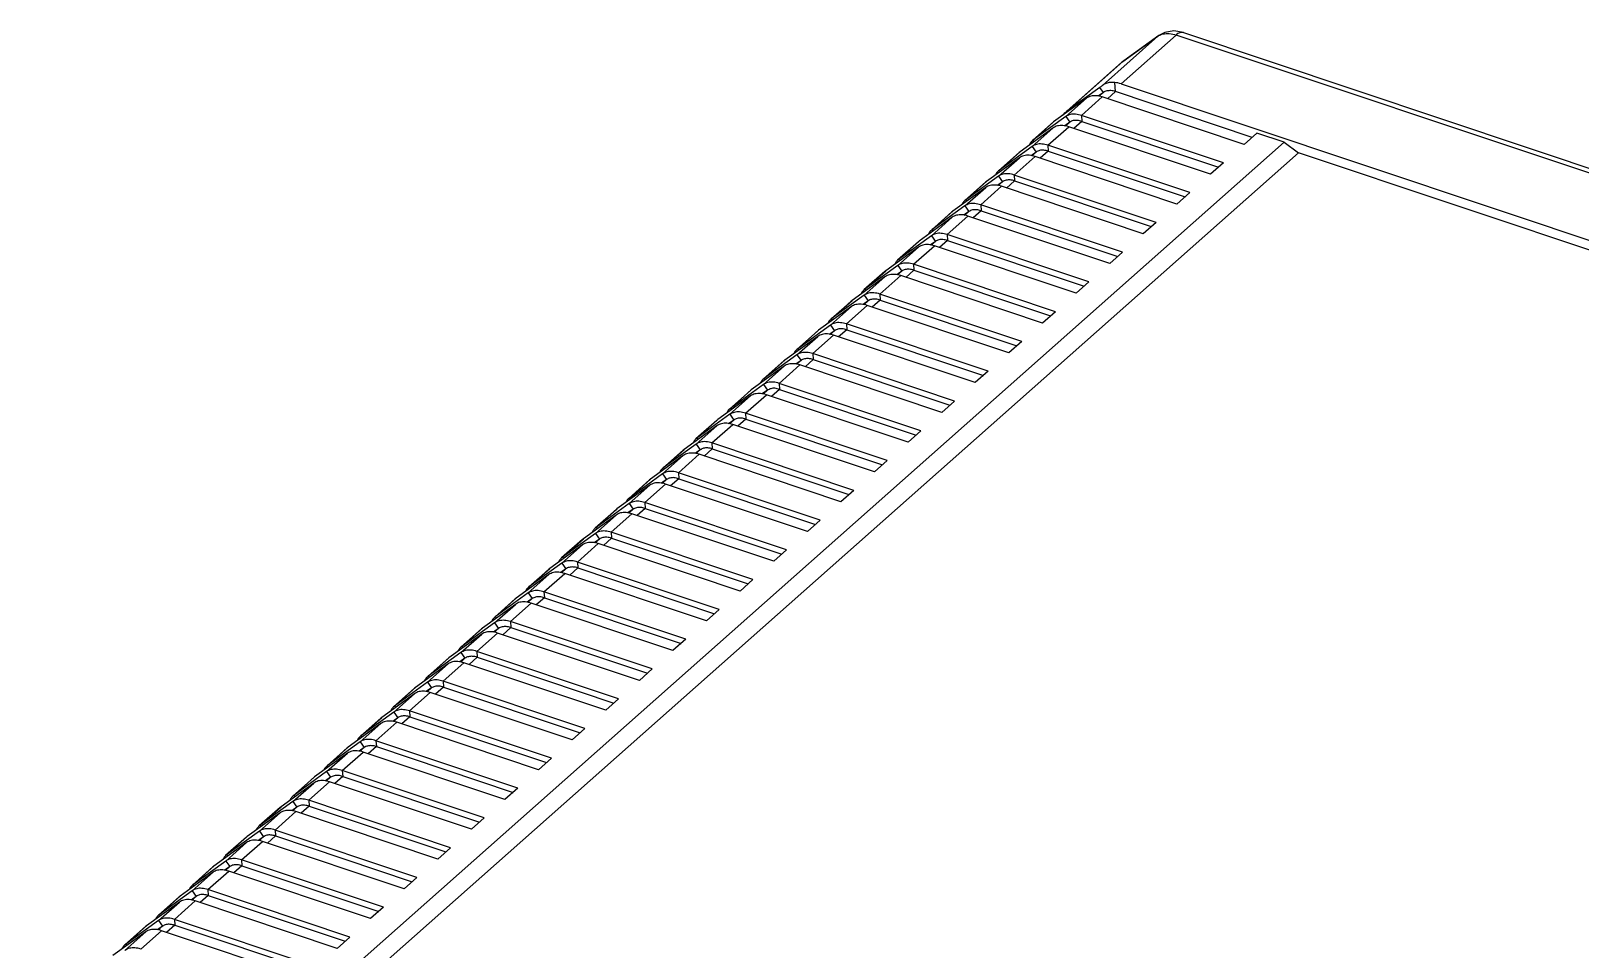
# Model space of a CAD drawing. Header units: millimetres. Extents: x 2015 to 2819, y -1311 to -752.
# Drawn here: x 2310.9 to 2408.1, y -1104.4 to -1046.8 of the extents above; entities that cross this region are included whole.
import ezdxf

# ---------------------------------------------------------------- set-up
doc = ezdxf.new("R2010")
doc.units = ezdxf.units.MM
doc.layers.add('06___PRT_ALL_SURFS', color=7, linetype='Continuous')

# ---------------------------------------------------------------- blocks, each defined once
blk = doc.blocks.new('*u43')
at = {"layer": '06___PRT_ALL_SURFS', "color": 7, "linetype": 'Continuous'}
for p, q in [((1.53, 179.36), (-3.29, 175.09)), ((3.1, 179.47), (-1.68, 175.23)), ((-1.53, 177.17), (1.53, 179.36)), ((1.61, 179.43), (-1.45, 177.23)), ((1.61, 179.43), (1.53, 179.36)), ((2.13, 179.69), (1.61, 179.43)), ((2.91, 179.82), (2.13, 179.69)), ((3.74, 179.68), (2.91, 179.82)), ((173.88, 122.35), (3.1, 179.47)), ((3.74, 179.68), (174.51, 122.56)), ((-6.46, 172.8), (-1.53, 177.17)), ((-6.4, 172.86), (-1.6, 177.11)), ((-1.45, 177.23), (-1.6, 177.11)), ((-2.16, 174.55), (-2.22, 175.34)), ((-1.68, 175.23), (169.09, 118.1)), ((-4.68, 173.97), (-7.54, 171.91)), ((-6.49, 172.37), (-4.68, 173.97)), ((-3.53, 174.91), (-6.39, 172.85)), ((-5.12, 172.47), (-3.31, 174.08)), ((-3.22, 174.47), (-3.66, 174.15)), ((-3.22, 174.47), (-3.6, 174.14)), ((-3.22, 174.47), (-3.53, 174.91)), ((9.02, 169.95), (-3.31, 174.08)), ((-2.16, 174.55), (-2.87, 173.93)), ((9.72, 170.57), (-2.16, 174.55)), ((-6.49, 172.37), (-9.34, 170.31)), ((-6.53, 172.74), (-6.46, 172.8)), ((-6.53, 172.74), (-6.46, 172.8)), ((-6.49, 172.37), (-6.14, 171.88)), ((-6.39, 172.85), (-6.46, 172.8)), ((-6.34, 172.78), (-6.39, 172.85)), ((-5.12, 172.47), (-5.09, 171.96)), ((7.21, 168.35), (-5.12, 172.47)), ((-7.6, 171.38), (-10.46, 169.32)), ((-7.62, 171.85), (-9.42, 170.25)), ((-9.41, 169.78), (-7.6, 171.38)), ((-9.34, 170.31), (-7.54, 171.91)), ((-8.04, 169.88), (-6.23, 171.49)), ((-7.54, 171.91), (-7.62, 171.85)), ((-6.14, 171.88), (-6.58, 171.56)), ((-6.14, 171.88), (-6.52, 171.55)), ((6.1, 167.36), (-6.23, 171.49)), ((-5.09, 171.96), (-5.79, 171.34)), ((-5.09, 171.96), (6.8, 167.98)), ((12.5, 170.15), (-96.43, 73.55)), ((-9.41, 169.78), (-12.26, 167.72)), ((-9.34, 170.31), (-9.42, 170.25)), ((-9.41, 169.78), (-9.06, 169.29)), ((-9.34, 170.31), (-9.26, 170.19)), ((-8.04, 169.88), (-8.01, 169.37)), ((4.29, 165.76), (-8.04, 169.88)), ((10.13, 170.94), (9.02, 169.95)), ((12.5, 170.15), (10.13, 170.94)), ((12.5, 170.15), (13.74, 169.23)), ((13.74, 169.23), (-94.78, 73)), ((-10.52, 168.79), (-13.38, 166.73)), ((-10.54, 169.26), (-12.34, 167.66)), ((-12.33, 167.19), (-10.52, 168.79)), ((-12.26, 167.72), (-10.46, 169.32)), ((-10.96, 167.29), (-9.15, 168.9)), ((-10.46, 169.32), (-10.54, 169.26)), ((-9.06, 169.29), (-9.5, 168.97)), ((-9.06, 169.29), (-9.44, 168.96)), ((3.17, 164.77), (-9.15, 168.9)), ((-8.01, 169.37), (-8.71, 168.75)), ((-8.01, 169.37), (3.88, 165.4)), ((7.21, 168.35), (6.1, 167.36)), ((153.77, 122.39), (13.74, 169.23)), ((-12.33, 167.19), (-15.18, 165.13)), ((-12.26, 167.72), (-12.34, 167.66)), ((-12.33, 167.19), (-11.98, 166.7)), ((-12.26, 167.72), (-12.18, 167.6)), ((-10.96, 167.29), (-10.93, 166.78)), ((1.37, 163.17), (-10.96, 167.29)), ((-13.44, 166.21), (-16.3, 164.14)), ((-13.46, 166.67), (-15.26, 165.07)), ((-15.25, 164.6), (-13.44, 166.21)), ((-15.18, 165.13), (-13.38, 166.73)), ((-13.88, 164.7), (-12.07, 166.31)), ((-13.38, 166.73), (-13.46, 166.67)), ((-11.98, 166.7), (-12.42, 166.38)), ((-11.98, 166.7), (-12.36, 166.37)), ((0.25, 162.18), (-12.07, 166.31)), ((-10.93, 166.78), (-11.63, 166.16)), ((-10.93, 166.78), (0.95, 162.81)), ((4.29, 165.76), (3.17, 164.77)), ((-15.25, 164.6), (-18.1, 162.54)), ((-15.18, 165.13), (-15.26, 165.07)), ((-15.25, 164.6), (-14.9, 164.11)), ((-15.18, 165.13), (-15.1, 165.01)), ((-13.88, 164.7), (-13.85, 164.19)), ((-1.55, 160.58), (-13.88, 164.7)), ((-16.36, 163.62), (-19.22, 161.55)), ((-16.38, 164.08), (-18.18, 162.48)), ((-18.17, 162.01), (-16.36, 163.62)), ((-18.1, 162.54), (-16.3, 164.14)), ((-16.8, 162.11), (-14.99, 163.72)), ((-16.3, 164.14), (-16.38, 164.08)), ((-14.9, 164.11), (-15.34, 163.79)), ((-14.9, 164.11), (-15.28, 163.78)), ((-2.67, 159.59), (-14.99, 163.72)), ((-13.85, 164.19), (-14.55, 163.57)), ((-13.85, 164.19), (-1.97, 160.22)), ((1.37, 163.17), (0.25, 162.18)), ((-18.17, 162.01), (-21.03, 159.95)), ((-18.1, 162.54), (-18.18, 162.48)), ((-18.17, 162.01), (-17.82, 161.52)), ((-18.1, 162.54), (-18.02, 162.42)), ((-16.77, 161.6), (-17.47, 160.98)), ((-16.8, 162.11), (-16.77, 161.6)), ((-4.47, 157.99), (-16.8, 162.11)), ((-16.77, 161.6), (-4.89, 157.63)), ((-19.28, 161.03), (-22.14, 158.96)), ((-19.3, 161.49), (-21.1, 159.89)), ((-21.09, 159.42), (-19.28, 161.03)), ((-21.03, 159.95), (-19.22, 161.55)), ((-19.72, 159.53), (-17.91, 161.13)), ((-19.22, 161.55), (-19.3, 161.49)), ((-17.82, 161.52), (-18.26, 161.2)), ((-17.82, 161.52), (-18.2, 161.19)), ((-5.59, 157.01), (-17.91, 161.13)), ((-1.55, 160.58), (-2.67, 159.59)), ((-22.22, 158.9), (-24.03, 157.3)), ((-21.09, 159.42), (-23.95, 157.36)), ((-23.95, 157.36), (-22.14, 158.96)), ((-22.14, 158.96), (-22.22, 158.9)), ((-20.74, 158.93), (-21.18, 158.61)), ((-20.74, 158.93), (-21.12, 158.6)), ((-21.03, 159.95), (-21.1, 159.89)), ((-21.09, 159.42), (-20.74, 158.93)), ((-21.03, 159.95), (-20.94, 159.83)), ((-19.69, 159.01), (-20.39, 158.39)), ((-19.72, 159.53), (-19.69, 159.01)), ((-7.39, 155.4), (-19.72, 159.53)), ((-19.69, 159.01), (-7.81, 155.04)), ((-22.2, 158.44), (-25.06, 156.37)), ((-24.01, 156.83), (-22.2, 158.44)), ((-22.64, 156.94), (-20.83, 158.54)), ((-8.51, 154.42), (-20.83, 158.54)), ((-4.47, 157.99), (-5.59, 157.01)), ((-25.14, 156.31), (-26.95, 154.71)), ((-24.01, 156.83), (-26.87, 154.77)), ((-26.87, 154.77), (-25.06, 156.37)), ((-25.06, 156.37), (-25.14, 156.31)), ((-23.66, 156.34), (-24.11, 156.02)), ((-23.66, 156.34), (-24.04, 156.01)), ((-23.95, 157.36), (-24.03, 157.3)), ((-24.01, 156.83), (-23.66, 156.34)), ((-23.95, 157.36), (-23.86, 157.24)), ((-22.61, 156.42), (-23.31, 155.8)), ((-22.64, 156.94), (-22.61, 156.42)), ((-10.31, 152.81), (-22.64, 156.94)), ((-22.61, 156.42), (-10.73, 152.45)), ((-25.12, 155.85), (-27.98, 153.79)), ((-26.93, 154.24), (-25.12, 155.85)), ((-25.56, 154.35), (-23.75, 155.95)), ((-11.43, 151.83), (-23.75, 155.95)), ((-7.39, 155.4), (-8.51, 154.42)), ((-28.06, 153.72), (-29.87, 152.12)), ((-26.93, 154.24), (-29.79, 152.18)), ((-29.79, 152.18), (-27.98, 153.79)), ((-27.98, 153.79), (-28.06, 153.72)), ((-26.58, 153.75), (-27.03, 153.43)), ((-26.58, 153.75), (-26.96, 153.42)), ((-26.87, 154.77), (-26.95, 154.71)), ((-26.93, 154.24), (-26.58, 153.75)), ((-26.87, 154.77), (-26.78, 154.65)), ((-25.53, 153.83), (-26.23, 153.21)), ((-25.56, 154.35), (-25.53, 153.83)), ((-13.23, 150.22), (-25.56, 154.35)), ((-25.53, 153.83), (-13.65, 149.86)), ((-28.04, 153.26), (-30.9, 151.2)), ((-29.79, 152.18), (-29.87, 152.12)), ((-29.85, 151.65), (-28.04, 153.26)), ((-29.79, 152.18), (-29.7, 152.06)), ((-28.48, 151.76), (-26.67, 153.36)), ((-14.35, 149.24), (-26.67, 153.36)), ((-10.31, 152.81), (-11.43, 151.83)), ((-30.98, 151.13), (-32.79, 149.53)), ((-29.85, 151.65), (-32.71, 149.59)), ((-32.71, 149.59), (-30.9, 151.2)), ((-30.9, 151.2), (-30.98, 151.13)), ((-29.5, 151.16), (-29.95, 150.84)), ((-29.5, 151.16), (-29.88, 150.83)), ((-29.85, 151.65), (-29.5, 151.16)), ((-28.45, 151.24), (-29.15, 150.62)), ((-28.48, 151.76), (-28.45, 151.24)), ((-16.16, 147.63), (-28.48, 151.76)), ((-28.45, 151.24), (-16.57, 147.27)), ((-30.96, 150.67), (-33.82, 148.61)), ((-32.71, 149.59), (-32.79, 149.53)), ((-32.77, 149.06), (-30.96, 150.67)), ((-32.71, 149.59), (-32.62, 149.47)), ((-31.4, 149.17), (-29.59, 150.77)), ((-17.27, 146.65), (-29.59, 150.77)), ((-13.23, 150.22), (-14.35, 149.24)), ((-33.9, 148.54), (-35.71, 146.94)), ((-32.77, 149.06), (-35.63, 147)), ((-35.63, 147), (-33.82, 148.61)), ((-34.32, 146.58), (-32.51, 148.18)), ((-33.82, 148.61), (-33.9, 148.54)), ((-32.42, 148.57), (-32.87, 148.25)), ((-32.42, 148.57), (-32.8, 148.24)), ((-32.77, 149.06), (-32.42, 148.57)), ((-20.19, 144.06), (-32.51, 148.18)), ((-31.37, 148.65), (-32.07, 148.03)), ((-31.4, 149.17), (-31.37, 148.65)), ((-19.08, 145.04), (-31.4, 149.17)), ((-31.37, 148.65), (-19.49, 144.68)), ((-33.88, 148.08), (-36.74, 146.02)), ((-35.63, 147), (-35.71, 146.94)), ((-35.69, 146.48), (-33.88, 148.08)), ((-35.63, 147), (-35.54, 146.88)), ((-16.16, 147.63), (-17.27, 146.65)), ((-36.81, 145.49), (-39.66, 143.43)), ((-36.82, 145.95), (-38.63, 144.35)), ((-38.61, 143.89), (-36.81, 145.49)), ((-35.69, 146.48), (-38.55, 144.41)), ((-38.55, 144.41), (-36.74, 146.02)), ((-37.24, 143.99), (-35.43, 145.59)), ((-36.74, 146.02), (-36.82, 145.95)), ((-35.34, 145.98), (-35.79, 145.66)), ((-35.34, 145.98), (-35.72, 145.65)), ((-35.69, 146.48), (-35.34, 145.98)), ((-23.11, 141.47), (-35.43, 145.59)), ((-34.29, 146.06), (-34.99, 145.44)), ((-34.32, 146.58), (-34.29, 146.06)), ((-22, 142.45), (-34.32, 146.58)), ((-34.29, 146.06), (-22.41, 142.09)), ((-38.55, 144.41), (-38.63, 144.35)), ((-38.55, 144.41), (-38.46, 144.29)), ((-19.08, 145.04), (-20.19, 144.06)), ((-39.73, 142.9), (-42.58, 140.84)), ((-39.74, 143.36), (-41.55, 141.76)), ((-41.53, 141.3), (-39.73, 142.9)), ((-38.61, 143.89), (-41.47, 141.82)), ((-41.47, 141.82), (-39.66, 143.43)), ((-40.16, 141.4), (-38.35, 143)), ((-39.66, 143.43), (-39.74, 143.36)), ((-38.26, 143.39), (-38.71, 143.07)), ((-38.26, 143.39), (-38.64, 143.06)), ((-38.61, 143.89), (-38.26, 143.39)), ((-26.03, 138.88), (-38.35, 143)), ((-37.21, 143.47), (-37.91, 142.85)), ((-37.24, 143.99), (-37.21, 143.47)), ((-24.92, 139.86), (-37.24, 143.99)), ((-37.21, 143.47), (-25.33, 139.5)), ((-41.47, 141.82), (-41.55, 141.76)), ((-41.47, 141.82), (-41.38, 141.7)), ((-40.16, 141.4), (-40.13, 140.88)), ((-27.84, 137.28), (-40.16, 141.4)), ((-22, 142.45), (-23.11, 141.47)), ((-42.65, 140.31), (-45.5, 138.25)), ((-42.66, 140.77), (-44.47, 139.17)), ((-44.45, 138.71), (-42.65, 140.31)), ((-41.53, 141.3), (-44.39, 139.23)), ((-44.39, 139.23), (-42.58, 140.84)), ((-43.08, 138.81), (-41.28, 140.41)), ((-42.58, 140.84), (-42.66, 140.77)), ((-41.18, 140.81), (-41.63, 140.49)), ((-41.18, 140.81), (-41.56, 140.47)), ((-41.53, 141.3), (-41.18, 140.81)), ((-28.95, 136.29), (-41.28, 140.41)), ((-40.13, 140.88), (-40.83, 140.26)), ((-40.13, 140.88), (-28.25, 136.91)), ((-44.45, 138.71), (-47.31, 136.64)), ((-44.39, 139.23), (-44.47, 139.17)), ((-44.45, 138.71), (-44.1, 138.22)), ((-44.39, 139.23), (-44.3, 139.11)), ((-43.08, 138.81), (-43.05, 138.29)), ((-30.76, 134.69), (-43.08, 138.81)), ((-24.92, 139.86), (-26.03, 138.88)), ((-45.57, 137.72), (-48.42, 135.66)), ((-45.58, 138.18), (-47.39, 136.58)), ((-47.37, 136.12), (-45.57, 137.72)), ((-47.31, 136.64), (-45.5, 138.25)), ((-46, 136.22), (-44.2, 137.82)), ((-45.5, 138.25), (-45.58, 138.18)), ((-44.1, 138.22), (-44.55, 137.9)), ((-44.1, 138.22), (-44.48, 137.88)), ((-31.87, 133.7), (-44.2, 137.82)), ((-43.05, 138.29), (-43.75, 137.67)), ((-43.05, 138.29), (-31.17, 134.32)), ((-47.37, 136.12), (-50.23, 134.06)), ((-47.31, 136.64), (-47.39, 136.58)), ((-47.37, 136.12), (-47.02, 135.63)), ((-47.31, 136.64), (-47.22, 136.52)), ((-46, 136.22), (-45.97, 135.7)), ((-33.68, 132.1), (-46, 136.22)), ((-27.84, 137.28), (-28.95, 136.29)), ((-48.49, 135.13), (-51.34, 133.07)), ((-48.5, 135.59), (-50.31, 133.99)), ((-50.29, 133.53), (-48.49, 135.13)), ((-50.23, 134.06), (-48.42, 135.66)), ((-48.92, 133.63), (-47.12, 135.23)), ((-48.42, 135.66), (-48.5, 135.59)), ((-47.02, 135.63), (-47.47, 135.31)), ((-47.02, 135.63), (-47.4, 135.29)), ((-34.79, 131.11), (-47.12, 135.23)), ((-45.97, 135.7), (-46.67, 135.08)), ((-45.97, 135.7), (-34.09, 131.73)), ((-30.76, 134.69), (-31.87, 133.7)), ((-50.29, 133.53), (-53.15, 131.47)), ((-50.23, 134.06), (-50.31, 133.99)), ((-50.29, 133.53), (-49.95, 133.04)), ((-50.23, 134.06), (-50.14, 133.93)), ((-48.92, 133.63), (-48.89, 133.12)), ((-36.6, 129.51), (-48.92, 133.63)), ((-51.41, 132.54), (-54.26, 130.48)), ((-51.42, 133), (-53.23, 131.4)), ((-53.21, 130.94), (-51.41, 132.54)), ((-53.15, 131.47), (-51.34, 133.07)), ((-51.84, 131.04), (-50.04, 132.64)), ((-51.34, 133.07), (-51.42, 133)), ((-49.95, 133.04), (-50.39, 132.72)), ((-49.95, 133.04), (-50.32, 132.7)), ((-37.71, 128.52), (-50.04, 132.64)), ((-48.89, 133.12), (-49.59, 132.49)), ((-48.89, 133.12), (-37.01, 129.14)), ((-33.68, 132.1), (-34.79, 131.11)), ((-53.21, 130.94), (-56.07, 128.88)), ((-53.15, 131.47), (-53.23, 131.4)), ((-53.21, 130.94), (-52.87, 130.45)), ((-53.15, 131.47), (-53.06, 131.34)), ((-51.84, 131.04), (-51.81, 130.53)), ((-39.52, 126.92), (-51.84, 131.04)), ((-54.33, 129.95), (-57.18, 127.89)), ((-54.34, 130.42), (-56.15, 128.81)), ((-56.14, 128.35), (-54.33, 129.95)), ((-56.07, 128.88), (-54.26, 130.48)), ((-54.76, 128.45), (-52.96, 130.05)), ((-54.26, 130.48), (-54.34, 130.42)), ((-52.87, 130.45), (-53.31, 130.13)), ((-52.87, 130.45), (-53.24, 130.11)), ((-40.63, 125.93), (-52.96, 130.05)), ((-51.81, 130.53), (-52.51, 129.9)), ((-51.81, 130.53), (-39.93, 126.55)), ((-36.6, 129.51), (-37.71, 128.52)), ((-56.14, 128.35), (-58.99, 126.29)), ((-56.07, 128.88), (-56.15, 128.81)), ((-56.14, 128.35), (-55.79, 127.86)), ((-56.07, 128.88), (-55.98, 128.76)), ((-54.73, 127.94), (-55.43, 127.31)), ((-54.76, 128.45), (-54.73, 127.94)), ((-42.44, 124.33), (-54.76, 128.45)), ((-54.73, 127.94), (-42.85, 123.96)), ((-57.25, 127.36), (-60.1, 125.3)), ((-57.26, 127.83), (-59.07, 126.22)), ((-59.06, 125.76), (-57.25, 127.36)), ((-58.99, 126.29), (-57.18, 127.89)), ((-57.68, 125.86), (-55.88, 127.46)), ((-57.18, 127.89), (-57.26, 127.83)), ((-55.79, 127.86), (-56.23, 127.54)), ((-55.79, 127.86), (-56.16, 127.52)), ((-43.55, 123.34), (-55.88, 127.46)), ((-39.52, 126.92), (-40.63, 125.93)), ((-60.18, 125.24), (-61.99, 123.63)), ((-59.06, 125.76), (-61.91, 123.7)), ((-61.91, 123.7), (-60.1, 125.3)), ((-60.1, 125.3), (-60.18, 125.24)), ((-58.71, 125.27), (-59.15, 124.95)), ((-58.71, 125.27), (-59.08, 124.93)), ((-58.99, 126.29), (-59.07, 126.22)), ((-59.06, 125.76), (-58.71, 125.27)), ((-58.99, 126.29), (-58.9, 126.17)), ((-57.65, 125.35), (-58.35, 124.73)), ((-57.68, 125.86), (-57.65, 125.35)), ((-45.36, 121.74), (-57.68, 125.86)), ((-57.65, 125.35), (-45.77, 121.37)), ((-60.17, 124.77), (-63.02, 122.71)), ((-61.98, 123.17), (-60.17, 124.77)), ((-60.61, 123.27), (-58.8, 124.87)), ((-46.47, 120.75), (-58.8, 124.87)), ((-42.44, 124.33), (-43.55, 123.34)), ((-63.1, 122.65), (-64.91, 121.04)), ((-61.98, 123.17), (-64.83, 121.11)), ((-64.83, 121.11), (-63.02, 122.71)), ((-63.02, 122.71), (-63.1, 122.65)), ((-61.63, 122.68), (-62.07, 122.36)), ((-61.63, 122.68), (-62, 122.34)), ((-61.91, 123.7), (-61.99, 123.63)), ((-61.98, 123.17), (-61.63, 122.68)), ((-61.91, 123.7), (-61.82, 123.58)), ((-60.57, 122.76), (-61.27, 122.14)), ((-60.61, 123.27), (-60.57, 122.76)), ((-48.28, 119.15), (-60.61, 123.27)), ((-60.57, 122.76), (-48.69, 118.78)), ((-63.09, 122.18), (-65.94, 120.12)), ((-64.9, 120.58), (-63.09, 122.18)), ((-63.53, 120.68), (-61.72, 122.28)), ((-49.39, 118.16), (-61.72, 122.28)), ((-45.36, 121.74), (-46.47, 120.75)), ((-66.02, 120.06), (-67.83, 118.45)), ((-64.9, 120.58), (-67.75, 118.52)), ((-67.75, 118.52), (-65.94, 120.12)), ((-65.94, 120.12), (-66.02, 120.06)), ((-64.55, 120.09), (-64.99, 119.77)), ((-64.55, 120.09), (-64.92, 119.75)), ((-64.83, 121.11), (-64.91, 121.04)), ((-64.9, 120.58), (-64.55, 120.09)), ((-64.83, 121.11), (-64.74, 120.99)), ((-63.49, 120.17), (-64.19, 119.55)), ((-63.53, 120.68), (-63.49, 120.17)), ((-51.2, 116.56), (-63.53, 120.68)), ((-63.49, 120.17), (-51.61, 116.19)), ((-66.01, 119.59), (-68.86, 117.53)), ((-67.75, 118.52), (-67.83, 118.45)), ((-67.82, 117.99), (-66.01, 119.59)), ((-67.75, 118.52), (-67.67, 118.4)), ((-66.45, 118.09), (-64.64, 119.7)), ((-52.31, 115.57), (-64.64, 119.7)), ((-48.28, 119.15), (-49.39, 118.16)), ((-68.94, 117.47), (-70.75, 115.86)), ((-67.82, 117.99), (-70.67, 115.93)), ((-70.67, 115.93), (-68.86, 117.53)), ((-68.86, 117.53), (-68.94, 117.47)), ((-67.47, 117.5), (-67.91, 117.18)), ((-67.47, 117.5), (-67.84, 117.17)), ((-67.82, 117.99), (-67.47, 117.5)), ((-66.41, 117.58), (-67.11, 116.96)), ((-66.45, 118.09), (-66.41, 117.58)), ((-54.12, 113.97), (-66.45, 118.09)), ((-66.41, 117.58), (-54.53, 113.6)), ((-68.93, 117), (-71.78, 114.94)), ((-70.67, 115.93), (-70.75, 115.86)), ((-70.74, 115.4), (-68.93, 117)), ((-70.67, 115.93), (-70.59, 115.81)), ((-69.37, 115.5), (-67.56, 117.11)), ((-55.23, 112.98), (-67.56, 117.11)), ((-51.2, 116.56), (-52.31, 115.57)), ((-71.86, 114.88), (-73.67, 113.27)), ((-70.74, 115.4), (-73.59, 113.34)), ((-73.59, 113.34), (-71.78, 114.94)), ((-72.29, 112.91), (-70.48, 114.52)), ((-71.78, 114.94), (-71.86, 114.88)), ((-70.39, 114.91), (-70.83, 114.59)), ((-70.39, 114.91), (-70.76, 114.58)), ((-70.74, 115.4), (-70.39, 114.91)), ((-58.15, 110.39), (-70.48, 114.52)), ((-69.33, 114.99), (-70.03, 114.37)), ((-69.37, 115.5), (-69.33, 114.99)), ((-57.04, 111.38), (-69.37, 115.5)), ((-69.33, 114.99), (-57.45, 111.01)), ((-71.85, 114.41), (-74.7, 112.35)), ((-73.59, 113.34), (-73.67, 113.27)), ((-73.66, 112.81), (-71.85, 114.41)), ((-73.59, 113.34), (-73.51, 113.22)), ((-54.12, 113.97), (-55.23, 112.98)), ((-74.77, 111.82), (-77.63, 109.76)), ((-74.78, 112.29), (-76.59, 110.69)), ((-76.58, 110.22), (-74.77, 111.82)), ((-73.66, 112.81), (-76.51, 110.75)), ((-76.51, 110.75), (-74.7, 112.35)), ((-75.21, 110.32), (-73.4, 111.93)), ((-74.7, 112.35), (-74.78, 112.29)), ((-73.31, 112.32), (-73.75, 112)), ((-73.31, 112.32), (-73.69, 111.99)), ((-73.66, 112.81), (-73.31, 112.32)), ((-61.07, 107.8), (-73.4, 111.93)), ((-72.25, 112.4), (-72.95, 111.78)), ((-72.29, 112.91), (-72.25, 112.4)), ((-59.96, 108.79), (-72.29, 112.91)), ((-72.25, 112.4), (-60.37, 108.42)), ((-76.51, 110.75), (-76.59, 110.69)), ((-76.51, 110.75), (-76.43, 110.63)), ((-57.04, 111.38), (-58.15, 110.39)), ((-77.69, 109.23), (-80.55, 107.17)), ((-77.7, 109.7), (-79.51, 108.1)), ((-79.5, 107.63), (-77.69, 109.23)), ((-76.58, 110.22), (-79.43, 108.16)), ((-79.43, 108.16), (-77.63, 109.76)), ((-78.13, 107.73), (-76.32, 109.34)), ((-77.63, 109.76), (-77.7, 109.7)), ((-76.23, 109.73), (-76.67, 109.41)), ((-76.23, 109.73), (-76.61, 109.4)), ((-76.58, 110.22), (-76.23, 109.73)), ((-63.99, 105.21), (-76.32, 109.34)), ((-75.17, 109.81), (-75.87, 109.19)), ((-75.21, 110.32), (-75.17, 109.81)), ((-62.88, 106.2), (-75.21, 110.32)), ((-75.17, 109.81), (-63.29, 105.83)), ((-79.43, 108.16), (-79.51, 108.1)), ((-79.43, 108.16), (-79.35, 108.04)), ((-78.13, 107.73), (-78.09, 107.22)), ((-65.8, 103.61), (-78.13, 107.73)), ((-59.96, 108.79), (-61.07, 107.8)), ((-80.61, 106.65), (-83.47, 104.58)), ((-80.62, 107.11), (-82.43, 105.51)), ((-82.42, 105.04), (-80.61, 106.65)), ((-79.5, 107.63), (-82.35, 105.57)), ((-82.35, 105.57), (-80.55, 107.17)), ((-81.05, 105.14), (-79.24, 106.75)), ((-80.55, 107.17), (-80.62, 107.11)), ((-79.15, 107.14), (-79.59, 106.82)), ((-79.15, 107.14), (-79.53, 106.81)), ((-79.5, 107.63), (-79.15, 107.14)), ((-66.91, 102.62), (-79.24, 106.75)), ((-78.09, 107.22), (-78.8, 106.6)), ((-78.09, 107.22), (-66.21, 103.25)), ((-82.42, 105.04), (-85.27, 102.98)), ((-82.35, 105.57), (-82.43, 105.51)), ((-82.42, 105.04), (-82.07, 104.55)), ((-82.35, 105.57), (-82.27, 105.45)), ((-81.05, 105.14), (-81.02, 104.63)), ((-68.72, 101.02), (-81.05, 105.14)), ((-62.88, 106.2), (-63.99, 105.21)), ((-83.53, 104.06), (-86.39, 101.99)), ((-83.55, 104.52), (-85.35, 102.92)), ((-85.34, 102.45), (-83.53, 104.06)), ((-85.27, 102.98), (-83.47, 104.58)), ((-83.97, 102.55), (-82.16, 104.16)), ((-83.47, 104.58), (-83.55, 104.52)), ((-82.07, 104.55), (-82.51, 104.23)), ((-82.07, 104.55), (-82.45, 104.22)), ((-69.83, 100.03), (-82.16, 104.16)), ((-81.02, 104.63), (-81.72, 104.01)), ((-81.02, 104.63), (-69.13, 100.66)), ((-85.34, 102.45), (-88.19, 100.39)), ((-85.27, 102.98), (-85.35, 102.92)), ((-85.34, 102.45), (-84.99, 101.96)), ((-85.27, 102.98), (-85.19, 102.86)), ((-83.97, 102.55), (-83.94, 102.04)), ((-71.64, 98.43), (-83.97, 102.55)), ((-65.8, 103.61), (-66.91, 102.62)), ((-86.45, 101.47), (-89.31, 99.4)), ((-86.47, 101.93), (-88.27, 100.33)), ((-88.26, 99.86), (-86.45, 101.47)), ((-88.19, 100.39), (-86.39, 101.99)), ((-86.89, 99.97), (-85.08, 101.57)), ((-86.39, 101.99), (-86.47, 101.93)), ((-84.99, 101.96), (-85.43, 101.64)), ((-84.99, 101.96), (-85.37, 101.63)), ((-72.76, 97.45), (-85.08, 101.57)), ((-83.94, 102.04), (-84.64, 101.42)), ((-83.94, 102.04), (-72.05, 98.07)), ((-68.72, 101.02), (-69.83, 100.03)), ((-88.19, 100.39), (-88.27, 100.33)), ((-88.19, 100.39), (-88.11, 100.27))]:
    blk.add_line(p, q, dxfattribs=at)
for centre, radius, start, end in [((2.19, 178.46), 1.12, 120.9491, 125.7092), ((-93.29, 299.19), 153.3, 305.837, 305.9507), ((-8.67, 169.43), 1.11, 148.7546, 154.7748), ((-11.59, 166.84), 1.11, 148.7546, 154.7748), ((-14.51, 164.25), 1.11, 148.7546, 154.7748), ((-17.43, 161.66), 1.11, 148.7546, 154.7748), ((-20.35, 159.07), 1.11, 148.7546, 154.7748), ((-23.27, 156.48), 1.11, 148.7546, 154.7748), ((-26.19, 153.89), 1.11, 148.7546, 154.7748), ((-29.11, 151.3), 1.11, 148.7546, 154.7748), ((-32.03, 148.71), 1.11, 148.7546, 154.7748), ((-34.95, 146.12), 1.11, 148.7546, 154.7748), ((-37.87, 143.53), 1.11, 148.7546, 154.7748), ((-40.79, 140.94), 1.11, 148.7546, 154.7748), ((-43.71, 138.35), 1.11, 148.7546, 154.7748), ((-46.64, 135.76), 1.11, 148.7546, 154.7748), ((-49.56, 133.17), 1.11, 148.7546, 154.7748), ((-52.48, 130.58), 1.11, 148.7546, 154.7748), ((-55.4, 127.99), 1.11, 148.7546, 154.7748), ((-58.32, 125.4), 1.11, 148.7546, 154.7748), ((-61.24, 122.81), 1.11, 148.7546, 154.7748), ((-64.16, 120.22), 1.11, 148.7546, 154.7748), ((-67.08, 117.63), 1.11, 148.7546, 154.7748), ((-70, 115.04), 1.11, 148.7546, 154.7748), ((-72.92, 112.46), 1.11, 148.7546, 154.7748), ((-75.84, 109.87), 1.11, 148.7546, 154.7748), ((-78.76, 107.28), 1.11, 148.7546, 154.7748), ((-81.68, 104.69), 1.11, 148.7546, 154.7748), ((-84.6, 102.1), 1.11, 148.7546, 154.7748), ((-87.52, 99.51), 1.11, 148.7546, 154.7748)]:
    blk.add_arc(centre, radius, start, end, dxfattribs=at)
blk.add_ellipse((-1.52, 172.65), major_axis=(-1.8, 2.41), ratio=0.672578, start_param=-0.769228, end_param=-0.545653, dxfattribs=at)
for points, start_tangent, end_tangent in [([(1.61, 179.42), (1.97, 179.56)], (0.857398, 0.514654), (0.971816, 0.23574)), ([(1.97, 179.56), (2.51, 179.6), (3.1, 179.47)], (0.971816, 0.23574), (0.948339, -0.317258)), ([(3.74, 179.68), (3.44, 179.67), (3.1, 179.47)], (-0.951254, 0.308408), (-0.748212, -0.663459)), ([(-2.22, 175.34), (-2.62, 175.34), (-2.98, 175.25), (-3.29, 175.09)], (-0.995636, 0.093325), (-0.809534, -0.587073)), ([(-3.83, 174.18), (-4.3, 174.15), (-4.68, 173.97)], (-0.997211, 0.074631), (-0.810696, -0.585468)), ([(-3.31, 174.08), (-3.83, 174.18)], (-0.948352, 0.31722), (-0.997211, 0.074631)), ([(-2.16, 174.55), (-2.56, 174.63), (-2.92, 174.6), (-3.22, 174.47)], (-0.948352, 0.31722), (-0.810696, -0.585468)), ([(-6.73, 172.5), (-6.72, 172.52), (-6.53, 172.74)], (0.500961, 0.86547), (0.746487, 0.6654)), ([(-5.12, 172.47), (-5.64, 172.58), (-6.1, 172.55), (-6.49, 172.37)], (-0.948352, 0.31722), (-0.810696, -0.585468)), ([(-6.75, 171.59), (-7.22, 171.56), (-7.6, 171.38)], (-0.997211, 0.074631), (-0.810696, -0.585468)), ([(-6.23, 171.49), (-6.75, 171.59)], (-0.948352, 0.31722), (-0.997211, 0.074631)), ([(-5.09, 171.96), (-5.48, 172.04), (-5.84, 172.02), (-6.14, 171.88)], (-0.948352, 0.31722), (-0.810696, -0.585468)), ([(-9.42, 170.25), (-9.62, 170)], (-0.746503, -0.665382), (-0.51932, -0.85458)), ([(-8.04, 169.88), (-8.56, 169.99), (-9.02, 169.96), (-9.41, 169.78)], (-0.948352, 0.31722), (-0.810696, -0.585468)), ([(-9.67, 169.01), (-10.14, 168.97), (-10.52, 168.79)], (-0.997211, 0.074631), (-0.810696, -0.585468)), ([(-9.15, 168.9), (-9.67, 169.01)], (-0.948352, 0.31722), (-0.997211, 0.074631)), ([(-8.01, 169.37), (-8.4, 169.45), (-8.76, 169.43), (-9.06, 169.29)], (-0.948352, 0.31722), (-0.810696, -0.585468)), ([(-12.34, 167.66), (-12.54, 167.41)], (-0.746503, -0.665382), (-0.51932, -0.85458)), ([(-10.96, 167.29), (-11.48, 167.4), (-11.94, 167.37), (-12.33, 167.19)], (-0.948352, 0.31722), (-0.810696, -0.585468)), ([(-12.59, 166.42), (-13.06, 166.38), (-13.44, 166.21)], (-0.997211, 0.074631), (-0.810696, -0.585468)), ([(-12.07, 166.31), (-12.59, 166.42)], (-0.948352, 0.31722), (-0.997211, 0.074631)), ([(-10.93, 166.78), (-11.32, 166.86), (-11.68, 166.84), (-11.98, 166.7)], (-0.948352, 0.31722), (-0.810696, -0.585468)), ([(-15.26, 165.07), (-15.46, 164.83)], (-0.746503, -0.665382), (-0.51932, -0.85458)), ([(-13.88, 164.7), (-14.4, 164.81), (-14.86, 164.78), (-15.25, 164.6)], (-0.948352, 0.31722), (-0.810696, -0.585468)), ([(-13.85, 164.19), (-14.24, 164.27), (-14.6, 164.25), (-14.9, 164.11)], (-0.948352, 0.31722), (-0.810696, -0.585468)), ([(-15.51, 163.83), (-15.98, 163.79), (-16.36, 163.62)], (-0.997211, 0.074631), (-0.810696, -0.585468)), ([(-14.99, 163.72), (-15.51, 163.83)], (-0.948352, 0.31722), (-0.997211, 0.074631)), ([(-18.18, 162.48), (-18.38, 162.24)], (-0.746503, -0.665382), (-0.51932, -0.85458)), ([(-16.8, 162.11), (-17.32, 162.22), (-17.78, 162.19), (-18.17, 162.01)], (-0.948352, 0.31722), (-0.810696, -0.585468)), ([(-16.77, 161.6), (-17.17, 161.68), (-17.52, 161.66), (-17.82, 161.52)], (-0.948352, 0.31722), (-0.810696, -0.585468)), ([(-18.43, 161.24), (-18.9, 161.2), (-19.28, 161.03)], (-0.997211, 0.074631), (-0.810696, -0.585468)), ([(-17.91, 161.13), (-18.43, 161.24)], (-0.948352, 0.31722), (-0.997211, 0.074631)), ([(-21.1, 159.89), (-21.3, 159.65)], (-0.746503, -0.665382), (-0.51932, -0.85458)), ([(-19.72, 159.53), (-20.24, 159.63), (-20.7, 159.6), (-21.09, 159.42)], (-0.948352, 0.31722), (-0.810696, -0.585468)), ([(-19.69, 159.01), (-20.09, 159.09), (-20.44, 159.07), (-20.74, 158.93)], (-0.948352, 0.31722), (-0.810696, -0.585468)), ([(-21.35, 158.65), (-21.82, 158.61), (-22.2, 158.44)], (-0.997211, 0.074631), (-0.810696, -0.585468)), ([(-20.83, 158.54), (-21.35, 158.65)], (-0.948352, 0.31722), (-0.997211, 0.074631)), ([(-24.02, 157.3), (-24.23, 157.06)], (-0.746503, -0.665382), (-0.51932, -0.85458)), ([(-22.64, 156.94), (-23.16, 157.04), (-23.63, 157.01), (-24.01, 156.83)], (-0.948352, 0.31722), (-0.810696, -0.585468)), ([(-22.61, 156.42), (-23.01, 156.5), (-23.37, 156.48), (-23.66, 156.34)], (-0.948352, 0.31722), (-0.810696, -0.585468)), ([(-24.27, 156.06), (-24.74, 156.02), (-25.12, 155.85)], (-0.997211, 0.074631), (-0.810696, -0.585468)), ([(-23.75, 155.95), (-24.27, 156.06)], (-0.948352, 0.31722), (-0.997211, 0.074631)), ([(-26.95, 154.71), (-27.15, 154.47)], (-0.746503, -0.665382), (-0.51932, -0.85458)), ([(-25.56, 154.35), (-26.08, 154.45), (-26.55, 154.42), (-26.93, 154.24)], (-0.948352, 0.31722), (-0.810696, -0.585468)), ([(-25.53, 153.83), (-25.93, 153.92), (-26.29, 153.89), (-26.58, 153.75)], (-0.948352, 0.31722), (-0.810696, -0.585468)), ([(-27.19, 153.47), (-27.66, 153.43), (-28.04, 153.26)], (-0.997211, 0.074631), (-0.810696, -0.585468)), ([(-26.67, 153.36), (-27.19, 153.47)], (-0.948352, 0.31722), (-0.997211, 0.074631)), ([(-30.11, 150.88), (-30.58, 150.84), (-30.96, 150.67)], (-0.997211, 0.074631), (-0.810696, -0.585468)), ([(-29.59, 150.77), (-30.11, 150.88)], (-0.948352, 0.31722), (-0.997211, 0.074631)), ([(-29.87, 152.12), (-30.07, 151.88)], (-0.746503, -0.665382), (-0.51932, -0.85458)), ([(-28.48, 151.76), (-29, 151.86), (-29.47, 151.83), (-29.85, 151.65)], (-0.948352, 0.31722), (-0.810696, -0.585468)), ([(-28.45, 151.24), (-28.85, 151.33), (-29.21, 151.3), (-29.5, 151.16)], (-0.948352, 0.31722), (-0.810696, -0.585468)), ([(-32.79, 149.53), (-32.99, 149.29)], (-0.746503, -0.665382), (-0.51932, -0.85458)), ([(-33.03, 148.29), (-33.5, 148.25), (-33.88, 148.08)], (-0.997211, 0.074631), (-0.810696, -0.585468)), ([(-32.51, 148.18), (-33.03, 148.29)], (-0.948352, 0.31722), (-0.997211, 0.074631)), ([(-31.4, 149.17), (-31.92, 149.28), (-32.39, 149.24), (-32.77, 149.06)], (-0.948352, 0.31722), (-0.810696, -0.585468)), ([(-31.37, 148.65), (-31.77, 148.74), (-32.13, 148.71), (-32.42, 148.57)], (-0.948352, 0.31722), (-0.810696, -0.585468)), ([(-35.71, 146.94), (-35.91, 146.7)], (-0.746503, -0.665382), (-0.51932, -0.85458)), ([(-35.95, 145.7), (-36.42, 145.66), (-36.81, 145.49)], (-0.997211, 0.074631), (-0.810696, -0.585468)), ([(-35.43, 145.59), (-35.95, 145.7)], (-0.948352, 0.31722), (-0.997211, 0.074631)), ([(-34.32, 146.58), (-34.84, 146.69), (-35.31, 146.65), (-35.69, 146.48)], (-0.948352, 0.31722), (-0.810696, -0.585468)), ([(-34.29, 146.06), (-34.69, 146.15), (-35.05, 146.12), (-35.34, 145.98)], (-0.948352, 0.31722), (-0.810696, -0.585468)), ([(-38.63, 144.35), (-38.83, 144.11)], (-0.746503, -0.665382), (-0.51932, -0.85458)), ([(-37.24, 143.99), (-37.76, 144.1), (-38.23, 144.06), (-38.61, 143.89)], (-0.948352, 0.31722), (-0.810696, -0.585468)), ([(-38.87, 143.11), (-39.34, 143.07), (-39.73, 142.9)], (-0.997211, 0.074631), (-0.810696, -0.585468)), ([(-38.35, 143), (-38.87, 143.11)], (-0.948352, 0.31722), (-0.997211, 0.074631)), ([(-37.21, 143.47), (-37.61, 143.56), (-37.97, 143.53), (-38.26, 143.39)], (-0.948352, 0.31722), (-0.810696, -0.585468)), ([(-41.55, 141.76), (-41.75, 141.52)], (-0.746503, -0.665382), (-0.51932, -0.85458)), ([(-40.16, 141.4), (-40.68, 141.51), (-41.15, 141.47), (-41.53, 141.3)], (-0.948352, 0.31722), (-0.810696, -0.585468)), ([(-41.79, 140.52), (-42.26, 140.49), (-42.65, 140.31)], (-0.997211, 0.074631), (-0.810696, -0.585468)), ([(-41.28, 140.41), (-41.79, 140.52)], (-0.948352, 0.31722), (-0.997211, 0.074631)), ([(-40.13, 140.88), (-40.53, 140.97), (-40.89, 140.94), (-41.18, 140.81)], (-0.948352, 0.31722), (-0.810696, -0.585468)), ([(-44.47, 139.17), (-44.67, 138.93)], (-0.746503, -0.665382), (-0.51932, -0.85458)), ([(-43.08, 138.81), (-43.6, 138.92), (-44.07, 138.88), (-44.45, 138.71)], (-0.948352, 0.31722), (-0.810696, -0.585468)), ([(-44.71, 137.93), (-45.18, 137.9), (-45.57, 137.72)], (-0.997211, 0.074631), (-0.810696, -0.585468)), ([(-44.2, 137.82), (-44.71, 137.93)], (-0.948352, 0.31722), (-0.997211, 0.074631)), ([(-43.05, 138.29), (-43.45, 138.38), (-43.81, 138.35), (-44.1, 138.22)], (-0.948352, 0.31722), (-0.810696, -0.585468)), ([(-47.39, 136.58), (-47.59, 136.34)], (-0.746503, -0.665382), (-0.51932, -0.85458)), ([(-46, 136.22), (-46.52, 136.33), (-46.99, 136.29), (-47.37, 136.12)], (-0.948352, 0.31722), (-0.810696, -0.585468)), ([(-47.63, 135.34), (-48.1, 135.31), (-48.49, 135.13)], (-0.997211, 0.074631), (-0.810696, -0.585468)), ([(-47.12, 135.23), (-47.63, 135.34)], (-0.948352, 0.31722), (-0.997211, 0.074631)), ([(-45.97, 135.7), (-46.37, 135.79), (-46.73, 135.76), (-47.02, 135.63)], (-0.948352, 0.31722), (-0.810696, -0.585468)), ([(-50.31, 133.99), (-50.51, 133.75)], (-0.746503, -0.665382), (-0.51932, -0.85458)), ([(-48.92, 133.63), (-49.44, 133.74), (-49.91, 133.7), (-50.29, 133.53)], (-0.948352, 0.31722), (-0.810696, -0.585468)), ([(-50.55, 132.75), (-51.02, 132.72), (-51.41, 132.54)], (-0.997211, 0.074631), (-0.810696, -0.585468)), ([(-50.04, 132.64), (-50.55, 132.75)], (-0.948352, 0.31722), (-0.997211, 0.074631)), ([(-48.89, 133.12), (-49.29, 133.2), (-49.65, 133.17), (-49.95, 133.04)], (-0.948352, 0.31722), (-0.810696, -0.585468)), ([(-53.23, 131.4), (-53.43, 131.16)], (-0.746503, -0.665382), (-0.51932, -0.85458)), ([(-51.84, 131.04), (-52.36, 131.15), (-52.83, 131.11), (-53.21, 130.94)], (-0.948352, 0.31722), (-0.810696, -0.585468)), ([(-51.81, 130.53), (-52.21, 130.61), (-52.57, 130.58), (-52.87, 130.45)], (-0.948352, 0.31722), (-0.810696, -0.585468)), ([(-53.47, 130.16), (-53.94, 130.13), (-54.33, 129.95)], (-0.997211, 0.074631), (-0.810696, -0.585468)), ([(-52.96, 130.05), (-53.47, 130.16)], (-0.948352, 0.31722), (-0.997211, 0.074631)), ([(-56.15, 128.81), (-56.35, 128.57)], (-0.746503, -0.665382), (-0.51932, -0.85458)), ([(-54.76, 128.45), (-55.28, 128.56), (-55.75, 128.52), (-56.14, 128.35)], (-0.948352, 0.31722), (-0.810696, -0.585468)), ([(-54.73, 127.94), (-55.13, 128.02), (-55.49, 127.99), (-55.79, 127.86)], (-0.948352, 0.31722), (-0.810696, -0.585468)), ([(-56.4, 127.57), (-56.86, 127.54), (-57.25, 127.36)], (-0.997211, 0.074631), (-0.810696, -0.585468)), ([(-55.88, 127.46), (-56.4, 127.57)], (-0.948352, 0.31722), (-0.997211, 0.074631)), ([(-59.07, 126.22), (-59.27, 125.98)], (-0.746503, -0.665382), (-0.51932, -0.85458)), ([(-57.68, 125.86), (-58.2, 125.97), (-58.67, 125.93), (-59.06, 125.76)], (-0.948352, 0.31722), (-0.810696, -0.585468)), ([(-57.65, 125.35), (-58.05, 125.43), (-58.41, 125.4), (-58.71, 125.27)], (-0.948352, 0.31722), (-0.810696, -0.585468)), ([(-59.32, 124.98), (-59.78, 124.95), (-60.17, 124.77)], (-0.997211, 0.074631), (-0.810696, -0.585468)), ([(-58.8, 124.87), (-59.32, 124.98)], (-0.948352, 0.31722), (-0.997211, 0.074631)), ([(-61.99, 123.63), (-62.19, 123.39)], (-0.746503, -0.665382), (-0.51932, -0.85458)), ([(-60.61, 123.27), (-61.12, 123.38), (-61.59, 123.34), (-61.98, 123.17)], (-0.948352, 0.31722), (-0.810696, -0.585468)), ([(-60.57, 122.76), (-60.97, 122.84), (-61.33, 122.81), (-61.63, 122.68)], (-0.948352, 0.31722), (-0.810696, -0.585468)), ([(-62.24, 122.39), (-62.7, 122.36), (-63.09, 122.18)], (-0.997211, 0.074631), (-0.810696, -0.585468)), ([(-61.72, 122.28), (-62.24, 122.39)], (-0.948352, 0.31722), (-0.997211, 0.074631)), ([(-64.91, 121.04), (-65.11, 120.8)], (-0.746503, -0.665382), (-0.51932, -0.85458)), ([(-63.53, 120.68), (-64.04, 120.79), (-64.51, 120.76), (-64.9, 120.58)], (-0.948352, 0.31722), (-0.810696, -0.585468)), ([(-63.49, 120.17), (-63.89, 120.25), (-64.25, 120.22), (-64.55, 120.09)], (-0.948352, 0.31722), (-0.810696, -0.585468)), ([(-65.16, 119.8), (-65.62, 119.77), (-66.01, 119.59)], (-0.997211, 0.074631), (-0.810696, -0.585468)), ([(-64.64, 119.7), (-65.16, 119.8)], (-0.948352, 0.31722), (-0.997211, 0.074631)), ([(-68.08, 117.21), (-68.54, 117.18), (-68.93, 117)], (-0.997211, 0.074631), (-0.810696, -0.585468)), ([(-67.56, 117.11), (-68.08, 117.21)], (-0.948352, 0.31722), (-0.997211, 0.074631)), ([(-67.83, 118.45), (-68.03, 118.21)], (-0.746503, -0.665382), (-0.51932, -0.85458)), ([(-66.45, 118.09), (-66.96, 118.2), (-67.43, 118.17), (-67.82, 117.99)], (-0.948352, 0.31722), (-0.810696, -0.585468)), ([(-66.41, 117.58), (-66.81, 117.66), (-67.17, 117.63), (-67.47, 117.5)], (-0.948352, 0.31722), (-0.810696, -0.585468)), ([(-70.75, 115.86), (-70.95, 115.62)], (-0.746503, -0.665382), (-0.51932, -0.85458)), ([(-71, 114.62), (-71.46, 114.59), (-71.85, 114.41)], (-0.997211, 0.074631), (-0.810696, -0.585468)), ([(-70.48, 114.52), (-71, 114.62)], (-0.948352, 0.31722), (-0.997211, 0.074631)), ([(-69.37, 115.5), (-69.88, 115.61), (-70.35, 115.58), (-70.74, 115.4)], (-0.948352, 0.31722), (-0.810696, -0.585468)), ([(-69.33, 114.99), (-69.73, 115.07), (-70.09, 115.04), (-70.39, 114.91)], (-0.948352, 0.31722), (-0.810696, -0.585468)), ([(-73.67, 113.27), (-73.87, 113.03)], (-0.746503, -0.665382), (-0.51932, -0.85458)), ([(-73.92, 112.03), (-74.38, 112), (-74.77, 111.82)], (-0.997211, 0.074631), (-0.810696, -0.585468)), ([(-73.4, 111.93), (-73.92, 112.03)], (-0.948352, 0.31722), (-0.997211, 0.074631)), ([(-72.29, 112.91), (-72.8, 113.02), (-73.27, 112.99), (-73.66, 112.81)], (-0.948352, 0.31722), (-0.810696, -0.585468)), ([(-72.25, 112.4), (-72.65, 112.48), (-73.01, 112.46), (-73.31, 112.32)], (-0.948352, 0.31722), (-0.810696, -0.585468)), ([(-76.59, 110.69), (-76.79, 110.44)], (-0.746503, -0.665382), (-0.51932, -0.85458)), ([(-75.21, 110.32), (-75.73, 110.43), (-76.19, 110.4), (-76.58, 110.22)], (-0.948352, 0.31722), (-0.810696, -0.585468)), ([(-76.84, 109.44), (-77.3, 109.41), (-77.69, 109.23)], (-0.997211, 0.074631), (-0.810696, -0.585468)), ([(-76.32, 109.34), (-76.84, 109.44)], (-0.948352, 0.31722), (-0.997211, 0.074631)), ([(-75.17, 109.81), (-75.57, 109.89), (-75.93, 109.87), (-76.23, 109.73)], (-0.948352, 0.31722), (-0.810696, -0.585468)), ([(-79.51, 108.1), (-79.71, 107.85)], (-0.746503, -0.665382), (-0.51932, -0.85458)), ([(-78.13, 107.73), (-78.65, 107.84), (-79.11, 107.81), (-79.5, 107.63)], (-0.948352, 0.31722), (-0.810696, -0.585468)), ([(-79.76, 106.86), (-80.23, 106.82), (-80.61, 106.65)], (-0.997211, 0.074631), (-0.810696, -0.585468)), ([(-79.24, 106.75), (-79.76, 106.86)], (-0.948352, 0.31722), (-0.997211, 0.074631)), ([(-78.09, 107.22), (-78.49, 107.3), (-78.85, 107.28), (-79.15, 107.14)], (-0.948352, 0.31722), (-0.810696, -0.585468)), ([(-82.43, 105.51), (-82.63, 105.26)], (-0.746503, -0.665382), (-0.51932, -0.85458)), ([(-81.05, 105.14), (-81.57, 105.25), (-82.03, 105.22), (-82.42, 105.04)], (-0.948352, 0.31722), (-0.810696, -0.585468)), ([(-82.68, 104.27), (-83.15, 104.23), (-83.53, 104.06)], (-0.997211, 0.074631), (-0.810696, -0.585468)), ([(-82.16, 104.16), (-82.68, 104.27)], (-0.948352, 0.31722), (-0.997211, 0.074631)), ([(-81.02, 104.63), (-81.41, 104.71), (-81.77, 104.69), (-82.07, 104.55)], (-0.948352, 0.31722), (-0.810696, -0.585468)), ([(-85.35, 102.92), (-85.55, 102.68)], (-0.746503, -0.665382), (-0.51932, -0.85458)), ([(-83.97, 102.55), (-84.49, 102.66), (-84.95, 102.63), (-85.34, 102.45)], (-0.948352, 0.31722), (-0.810696, -0.585468)), ([(-85.6, 101.68), (-86.07, 101.64), (-86.45, 101.47)], (-0.997211, 0.074631), (-0.810696, -0.585468)), ([(-85.08, 101.57), (-85.6, 101.68)], (-0.948352, 0.31722), (-0.997211, 0.074631)), ([(-83.94, 102.04), (-84.33, 102.12), (-84.69, 102.1), (-84.99, 101.96)], (-0.948352, 0.31722), (-0.810696, -0.585468)), ([(-88.27, 100.33), (-88.47, 100.09)], (-0.746503, -0.665382), (-0.51932, -0.85458)), ([(-86.89, 99.97), (-87.41, 100.07), (-87.87, 100.04), (-88.26, 99.86)], (-0.948352, 0.31722), (-0.810696, -0.585468))]:
    blk.add_spline(points, degree=3, dxfattribs=dict(at, start_tangent=start_tangent, end_tangent=end_tangent))

msp = doc.modelspace()

# ---------------------------------------------------------------- block references
at = {"xscale": 0.7217100000000002, "yscale": 0.7217100000000002, "zscale": 0.7217100000000002}
msp.add_blockref('*u43', (2380.49, -1176.547), dxfattribs=at)

doc.saveas('drawing.dxf')
